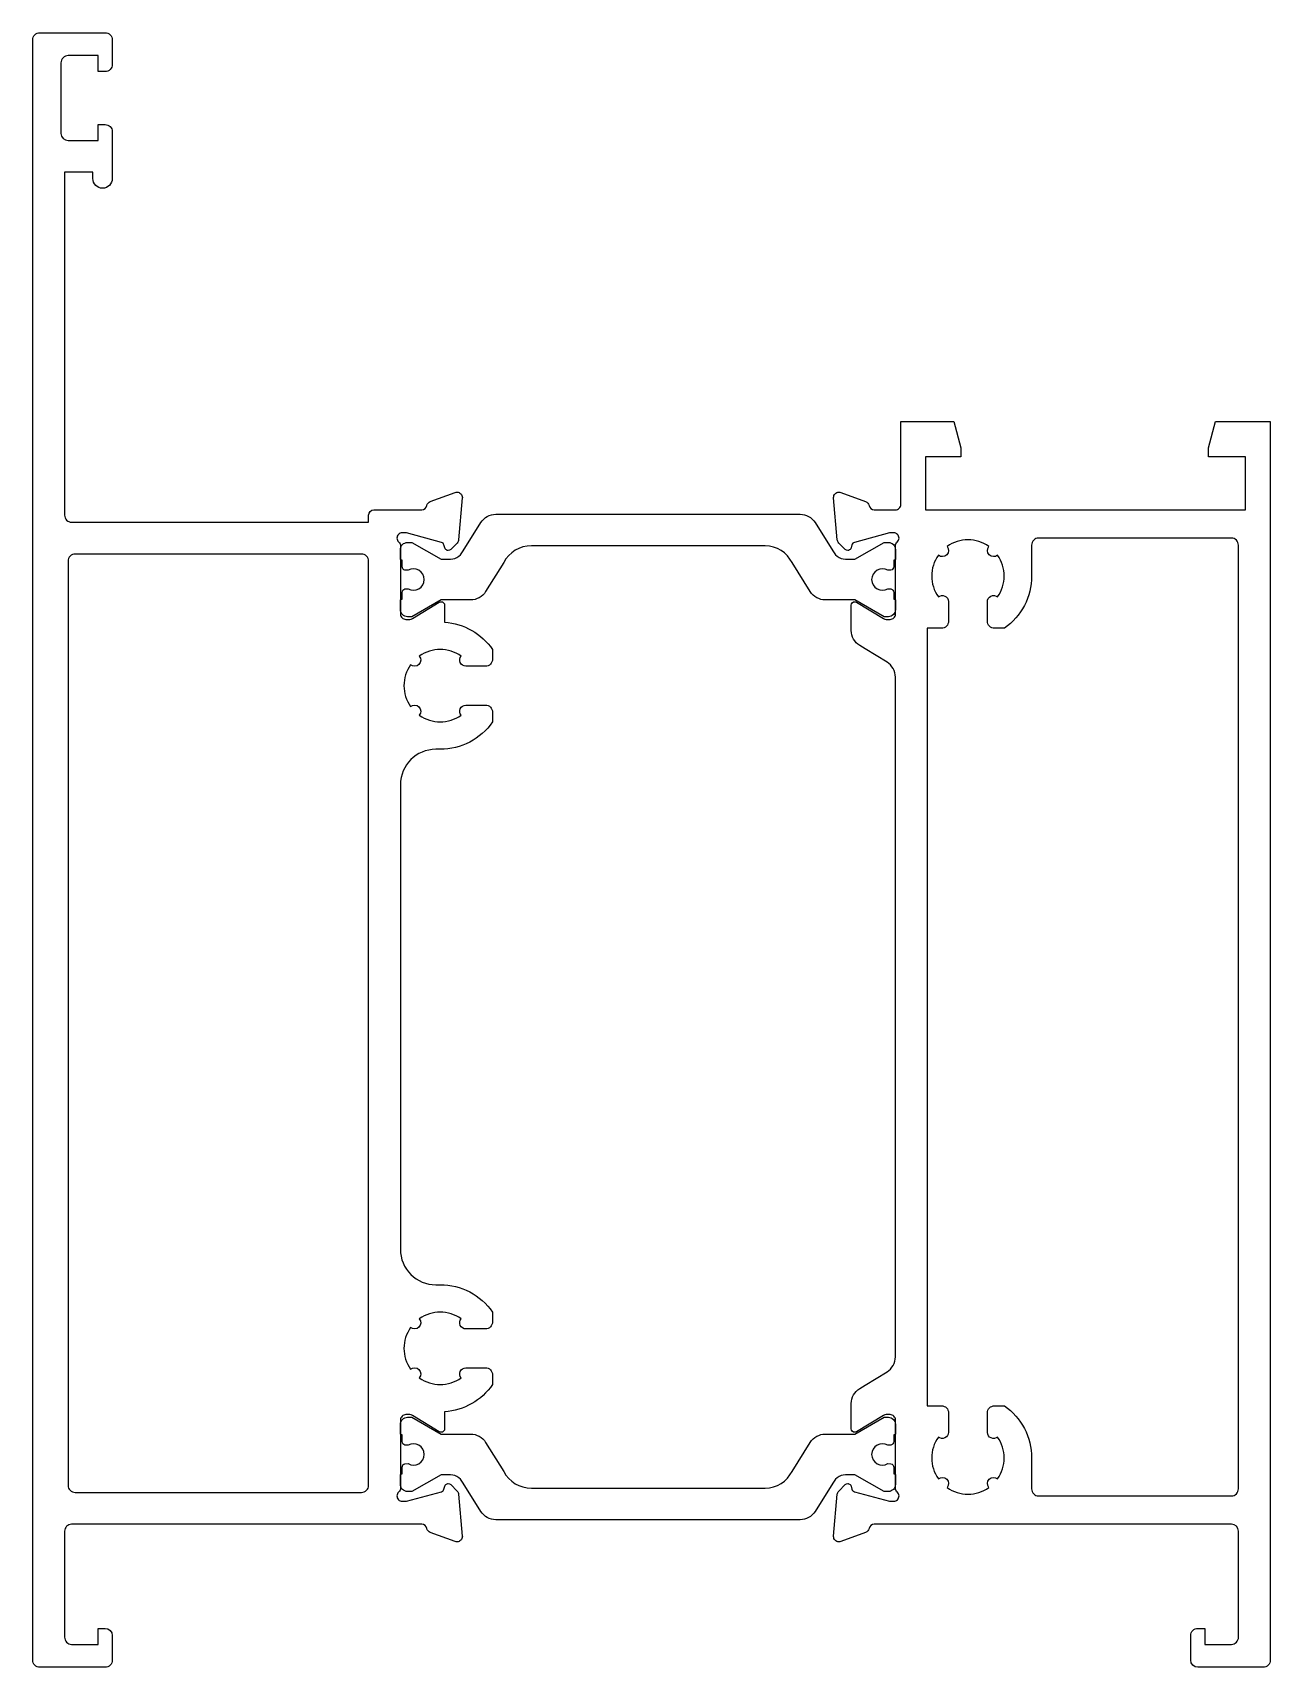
# Model space of a CAD drawing. Extents: x 0 to 70, y 0 to 92.5.
import ezdxf

# ---------------------------------------------------------------- set-up
doc = ezdxf.new("R2010")
doc.units = 0
doc.header["$MEASUREMENT"] = 0
doc.layers.get('0').update_dxf_attribs({"linetype": 'CONTINUOUS'})

msp = doc.modelspace()

# ---------------------------------------------------------------- linework, layer by layer
at = {"color": 0, "linetype": 'Continuous'}
for points in [[(0, 0.399), (0, 92.099, -0.414214), (0.4, 92.499), (4.1, 92.499, -0.414214), (4.5, 92.099), (4.5, 90.71, -0.418203), (4.094, 90.299), (3.7, 90.299), (3.7, 91.199), (2, 91.199, 0.414214), (1.6, 90.799), (1.6, 86.801, 0.40995), (2.008, 86.399), (3.7, 86.399), (3.7, 87.299), (4.101, 87.299, -0.414214), (4.501, 86.899), (4.501, 84.249, -1), (3.401, 84.249), (3.401, 84.599), (1.801, 84.599), (1.801, 65.199, 0.414214), (2.201, 64.799), (19.002, 64.799), (19.002, 65.199, -0.414213), (19.302, 65.499), (21.102, 65.499), (22.002, 65.499, 0.359508), (22.297, 65.742, -0.263725), (22.489, 65.968), (23.899, 66.481, -0.087489), (24.002, 66.499, -0.414214), (24.302, 66.199, -0.02182), (24.301, 66.173), (24.094, 63.807, -0.176327), (24.007, 63.621), (23.644, 63.258, -0.198912), (23.502, 63.199, -0.065543), (23.45, 63.206, -0.267949), (23.309, 63.347), (23.264, 63.516, 0.267949), (23.122, 63.658), (21.14, 64.189, 0.065543), (21.063, 64.199), (20.902, 64.199, 0.414214), (20.602, 63.899, 0.213422), (20.702, 63.676, -0.213422), (20.802, 63.452), (20.802, 59.599, 0.414214), (21.102, 59.299), (21.323, 59.299, 0.137852), (21.479, 59.343), (22.998, 60.27, -0.137852), (23.102, 60.299, -0.414214), (23.302, 60.099), (23.302, 59.139, -0.227356), (26.008, 57.599), (26.008, 57.048, -0.414214), (25.608, 56.648), (24.499, 56.648, -0.637702), (24.231, 57.223, 0.317275), (21.867, 57.223, -0.917985), (21.374, 56.73, 0.317275), (21.374, 54.366, -0.917986), (21.867, 53.873, 0.317275), (24.231, 53.873, -0.637702), (24.499, 54.449), (25.608, 54.449, -0.414214), (26.008, 54.049), (26.008, 53.497, -0.245917), (23.049, 51.948), (22.802, 51.948, 0.414213), (20.802, 49.948), (20.802, 23.648, 0.414215), (22.802, 21.648), (23.049, 21.648, -0.245917), (26.008, 20.099), (26.008, 19.547, -0.414214), (25.608, 19.147), (24.499, 19.147, -0.637702), (24.231, 19.723, 0.317275), (21.867, 19.723, -0.917986), (21.374, 19.23, 0.317275), (21.374, 16.866, -0.917985), (21.867, 16.373, 0.317275), (24.231, 16.373, -0.637702), (24.499, 16.948), (25.608, 16.948, -0.414214), (26.008, 16.548), (26.008, 15.996, -0.227361), (23.302, 14.457), (23.302, 13.497, -0.414214), (23.102, 13.297, -0.137852), (22.998, 13.326), (21.479, 14.253, 0.137852), (21.323, 14.297), (21.102, 14.297, 0.414214), (20.802, 13.997), (20.802, 10.144, -0.213422), (20.702, 9.92, 0.213422), (20.602, 9.697, 0.414214), (20.902, 9.397), (21.063, 9.397, 0.065543), (21.14, 9.407), (23.122, 9.938, 0.267949), (23.264, 10.079), (23.309, 10.248, -0.267949), (23.45, 10.39, -0.065543), (23.502, 10.397, -0.198912), (23.643, 10.338), (24.007, 9.974, -0.176327), (24.094, 9.788), (24.301, 7.423, -0.02182), (24.302, 7.397, -0.414214), (24.002, 7.097, -0.087489), (23.899, 7.115), (22.489, 7.628, -0.263725), (22.297, 7.853, 0.359508), (22.002, 8.097), (21.102, 8.097), (2.2, 8.097, 0.414214), (1.8, 7.697), (1.8, 1.699, 0.414214), (2.2, 1.299), (3.7, 1.299), (3.7, 2.199), (4.094, 2.199, -0.410235), (4.5, 1.799), (4.5, 0.399, -0.414214), (4.1, -0.001), (0.4, -0.001, -0.414214), (0, 0.399)], [(70.004, 70.499), (70.004, 0.399, -0.414214), (69.604, -0.001), (65.904, -0.001, -0.414198), (65.504, 0.399), (65.504, 1.794, -0.414214), (65.909, 2.199), (66.304, 2.199), (66.304, 1.299), (67.804, 1.299, 0.414214), (68.204, 1.699), (68.204, 7.697, 0.414213), (67.804, 8.097), (48.502, 8.097), (47.602, 8.097, 0.359508), (47.307, 7.853, -0.263725), (47.115, 7.628), (45.705, 7.115, -0.087489), (45.602, 7.097, -0.414214), (45.302, 7.397, -0.02182), (45.303, 7.423), (45.51, 9.788, -0.176327), (45.597, 9.974), (45.961, 10.338, -0.198912), (46.102, 10.397, -0.065543), (46.154, 10.39, -0.267949), (46.295, 10.248), (46.34, 10.079, 0.267949), (46.482, 9.938), (48.464, 9.407, 0.065543), (48.541, 9.397), (48.702, 9.397, 0.414214), (49.002, 9.697, 0.213422), (48.902, 9.92, -0.213422), (48.802, 10.144), (48.802, 13.997, 0.414214), (48.502, 14.297), (48.281, 14.297, 0.137852), (48.125, 14.253), (46.606, 13.326, -0.137852), (46.502, 13.297, -0.414214), (46.302, 13.497), (46.302, 14.922, -0.261434), (46.781, 15.776), (47.083, 15.96), (48.323, 16.717, 0.261434), (48.802, 17.57), (48.802, 18.783), (48.802, 54.813), (48.802, 56.025, 0.261434), (48.323, 56.879), (47.083, 57.636), (46.781, 57.82, -0.261434), (46.302, 58.674), (46.302, 60.099, -0.414214), (46.502, 60.299, -0.137852), (46.606, 60.27), (48.125, 59.343, 0.137852), (48.281, 59.299), (48.502, 59.299, 0.414214), (48.802, 59.599), (48.802, 63.452, -0.213422), (48.902, 63.676, 0.213422), (49.002, 63.899, 0.414214), (48.702, 64.199), (48.541, 64.199, 0.065543), (48.464, 64.189), (46.482, 63.658, 0.267949), (46.34, 63.516), (46.295, 63.347, -0.267949), (46.154, 63.206, -0.065543), (46.102, 63.199, -0.198912), (45.961, 63.258), (45.597, 63.621, -0.176327), (45.51, 63.807), (45.303, 66.173, -0.02182), (45.302, 66.199, -0.414214), (45.602, 66.499, -0.087489), (45.705, 66.481), (47.115, 65.968, -0.263725), (47.307, 65.742, 0.359508), (47.602, 65.499), (48.803, 65.499, 0.414214), (49.103, 65.799), (49.103, 70.499), (52.099, 70.499), (52.501, 68.999), (52.501, 68.499), (50.503, 68.499), (50.503, 65.499), (68.603, 65.499), (68.603, 68.499), (66.503, 68.499), (66.503, 68.999), (66.905, 70.499), (70.004, 70.499)], [(68.203, 10.097), (68.203, 63.499, 0.414214), (67.803, 63.899), (56.903, 63.899, 0.414214), (56.503, 63.499), (56.503, 61.749, -0.244834), (54.966, 58.799), (54.403, 58.799, -0.414214), (54.003, 59.199), (54.003, 60.282, -0.655298), (54.578, 60.567, 0.317275), (54.578, 62.931, -0.917985), (54.085, 63.424, 0.317275), (51.721, 63.424, -0.917985), (51.228, 62.931, 0.317275), (51.228, 60.567, -0.620382), (51.803, 60.317), (51.803, 59.199, -0.414214), (51.403, 58.799), (50.602, 58.799), (50.602, 14.797), (51.403, 14.797, -0.414214), (51.803, 14.397), (51.803, 13.296, -0.637977), (51.228, 13.029, 0.317275), (51.228, 10.665, -0.918346), (51.721, 10.172, 0.317275), (54.085, 10.172, -0.918346), (54.578, 10.665, 0.317275), (54.578, 13.029, -0.620653), (54.003, 13.279), (54.003, 14.397, -0.414214), (54.403, 14.797), (54.966, 14.797, -0.244834), (56.503, 11.847), (56.503, 10.097, 0.414214), (56.903, 9.697), (67.803, 9.697, 0.414214), (68.203, 10.097)], [(2, 62.599), (2, 10.297, 0.414214), (2.4, 9.897), (18.602, 9.897, 0.414214), (19.002, 10.297), (19.002, 62.599, 0.414214), (18.602, 62.999), (2.4, 62.999, 0.414214), (2, 62.599)]]:
    msp.add_lwpolyline(points, format="xyb", close=True, dxfattribs=at)
at = {"color": 4, "linetype": 'Continuous'}
for points in [[(26.199, 65.25), (43.409, 65.251, -0.257388), (44.252, 64.781), (45.258, 63.171, 0.30656), (46.106, 62.701), (46.497, 62.701), (48.161, 63.651), (48.402, 63.651, -0.414214), (48.802, 63.252), (48.802, 62.695), (48.763, 62.666), (48.702, 62.652), (48.702, 62.277, -0.341504), (48.548, 62.078), (48.373, 62.075, 0.572344), (47.452, 61.551, 0.572344), (48.373, 61.027), (48.548, 61.024, -0.341504), (48.702, 60.825), (48.702, 60.451), (48.763, 60.436), (48.802, 60.407), (48.802, 59.85, -0.414214), (48.402, 59.451), (48.161, 59.451), (46.497, 60.401), (44.829, 60.401, -0.25866), (43.983, 60.871), (42.958, 62.511, 0.278416), (41.439, 63.457), (28.212, 63.457, 0.285767), (26.645, 62.511), (25.621, 60.871, -0.25866), (24.774, 60.401), (23.107, 60.401), (21.443, 59.451), (21.202, 59.451, -0.414375), (20.802, 59.85), (20.802, 60.407), (20.841, 60.435), (20.901, 60.45), (20.901, 60.825, -0.341504), (21.055, 61.024), (21.231, 61.027, 0.572344), (22.152, 61.551, 0.572344), (21.231, 62.075), (21.055, 62.078, -0.341504), (20.901, 62.277), (20.901, 62.651), (20.841, 62.666), (20.802, 62.695), (20.802, 63.252, -0.414399), (21.202, 63.651), (21.443, 63.651), (23.107, 62.701), (23.498, 62.701, 0.30656), (24.346, 63.171), (25.352, 64.781, -0.258589), (26.199, 65.25)], [(28.212, 10.141), (41.439, 10.141, 0.278416), (42.958, 11.088), (43.983, 12.728, -0.25866), (44.829, 13.197), (46.497, 13.197), (48.161, 14.147), (48.402, 14.147, -0.414214), (48.802, 13.748), (48.802, 13.192), (48.763, 13.163), (48.702, 13.148), (48.702, 12.773, -0.341504), (48.548, 12.574), (48.373, 12.571, 0.572344), (47.452, 12.047, 0.572344), (48.373, 11.523), (48.548, 11.52, -0.341504), (48.702, 11.322), (48.702, 10.947), (48.763, 10.932), (48.802, 10.903), (48.802, 10.347, -0.414214), (48.402, 9.947), (48.161, 9.947), (46.497, 10.897), (46.106, 10.897, 0.30656), (45.258, 10.427), (44.252, 8.817, -0.257388), (43.409, 8.348), (26.199, 8.348, -0.258589), (25.352, 8.817), (24.346, 10.427, 0.30656), (23.498, 10.897), (23.107, 10.897), (21.443, 9.947), (21.202, 9.947, -0.414214), (20.802, 10.347), (20.802, 10.903), (20.841, 10.932), (20.901, 10.947), (20.901, 11.322, -0.341504), (21.055, 11.52), (21.231, 11.523, 0.572344), (22.152, 12.047, 0.572344), (21.231, 12.571), (21.055, 12.574, -0.341504), (20.901, 12.773), (20.901, 13.148), (20.841, 13.163), (20.802, 13.192), (20.802, 13.748, -0.414214), (21.202, 14.148), (21.443, 14.148), (23.107, 13.197), (24.774, 13.197, -0.25866), (25.621, 12.728), (26.645, 11.088, 0.285767), (28.212, 10.141)]]:
    msp.add_lwpolyline(points, format="xyb", close=True, dxfattribs=at)

doc.saveas('drawing.dxf')
